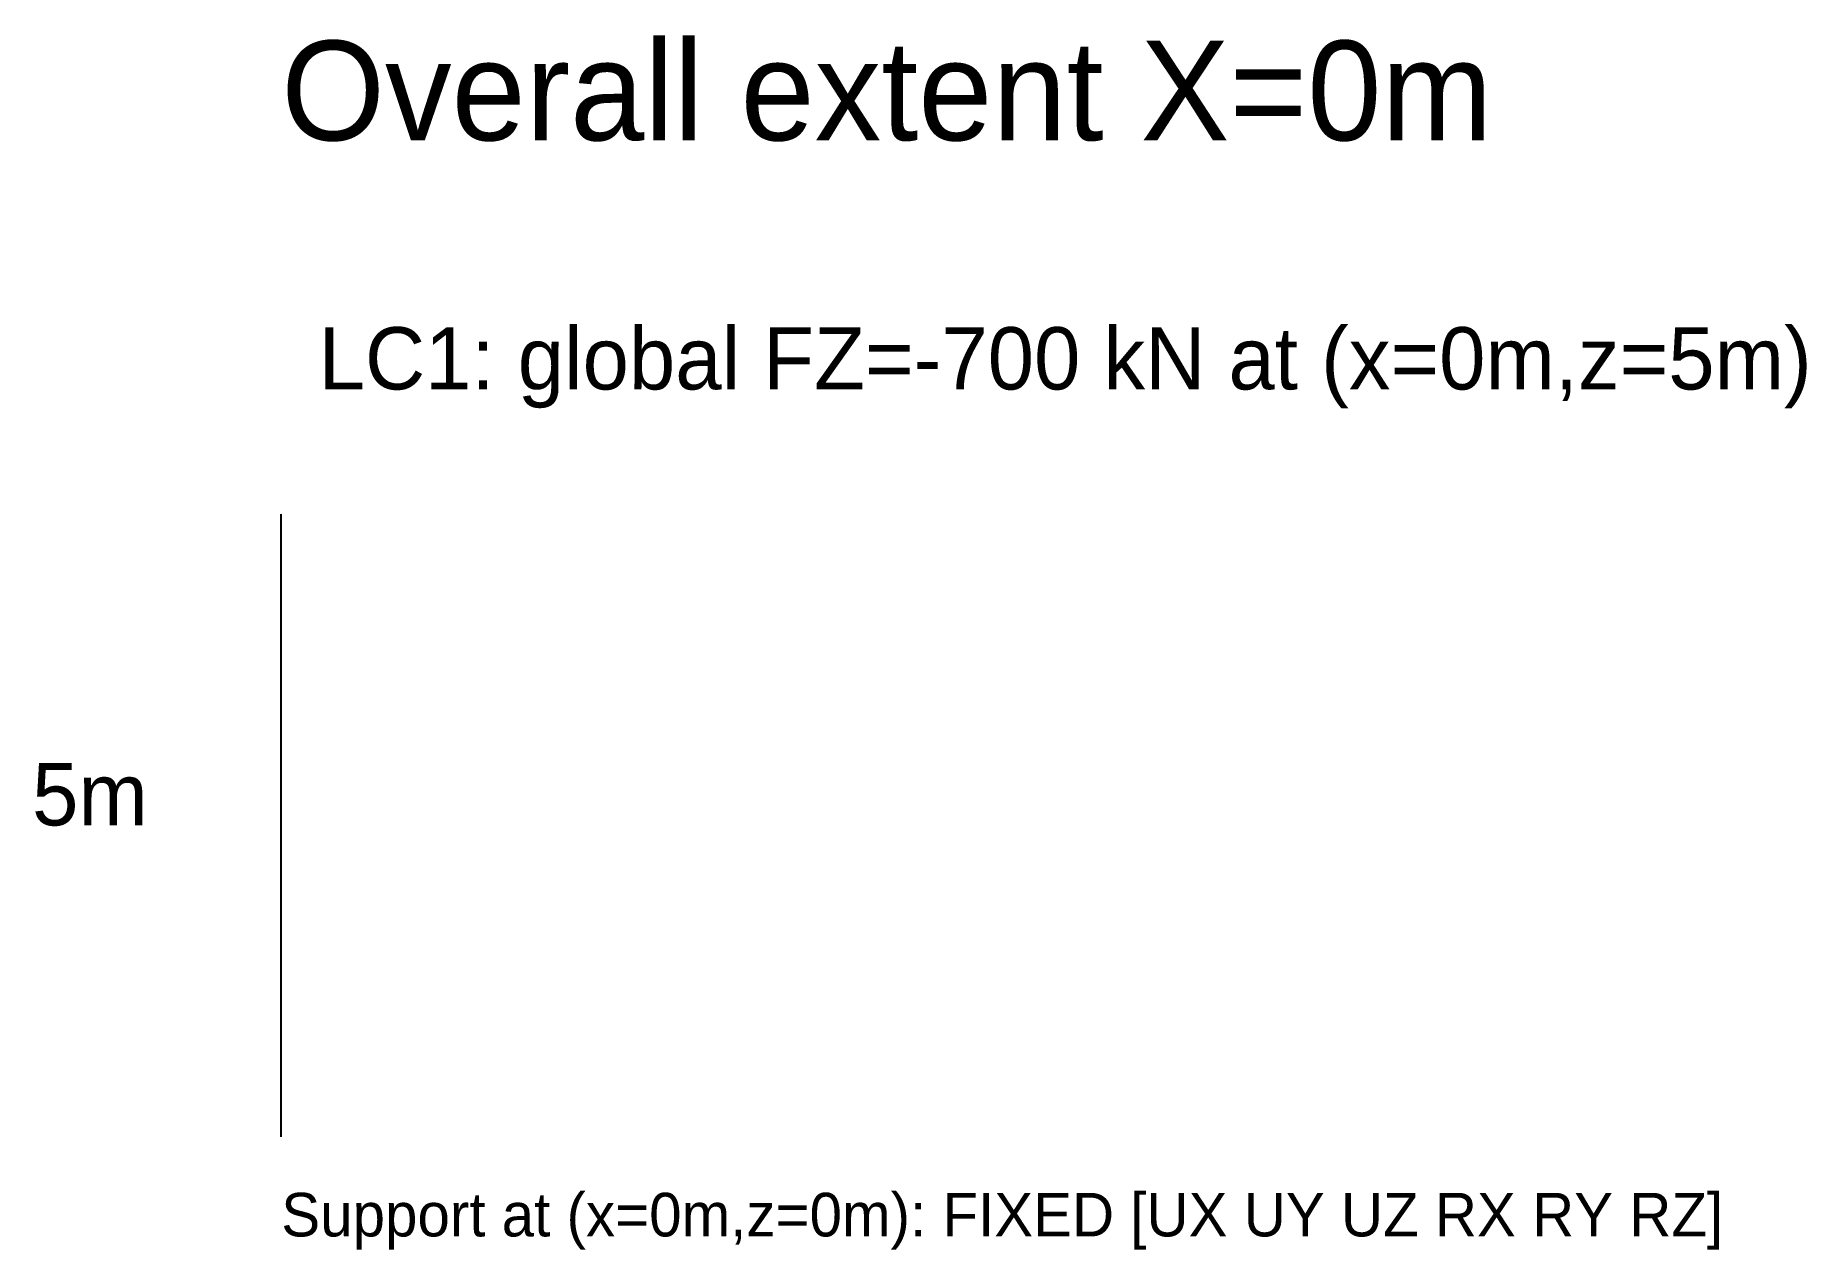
# Model space of a CAD drawing. Header units: metres. Extents: x -2 to 12.2, y -0.9 to 8.8.
import ezdxf

# ---------------------------------------------------------------- set-up
doc = ezdxf.new("R2010")
doc.units = ezdxf.units.M
for name, color, linetype in [('DIM', 5, 'CONTINUOUS'), ('LOAD', 1, 'CONTINUOUS'), ('STRUCT', 7, 'CONTINUOUS'), ('SUPPORT', 3, 'CONTINUOUS')]:
    doc.layers.add(name, color=color, linetype=linetype)

msp = doc.modelspace()

# ---------------------------------------------------------------- linework, layer by layer
at = {"layer": 'STRUCT'}
msp.add_line((0, 0), (0, 5), dxfattribs=at)

# ---------------------------------------------------------------- texts
at = {"layer": 'DIM'}
msp.add_text('5m', height=0.5, dxfattribs=at).set_placement((-2, 2.5))
at = {"layer": 'LOAD'}
msp.add_text('LC1: global FZ=-700 kN at (x=0m,z=5m)', height=0.5, dxfattribs=at).set_placement((0.3, 6))
at = {"layer": 'SUPPORT'}
msp.add_text('Support at (x=0m,z=0m): FIXED [UX UY UZ RX RY RZ]', height=0.35, dxfattribs=at).set_placement((0, -0.8))
at = {"layer": 'TEXT'}
msp.add_text('Overall extent X=0m', height=0.8, dxfattribs=at).set_placement((0, 8))

doc.saveas('drawing.dxf')
